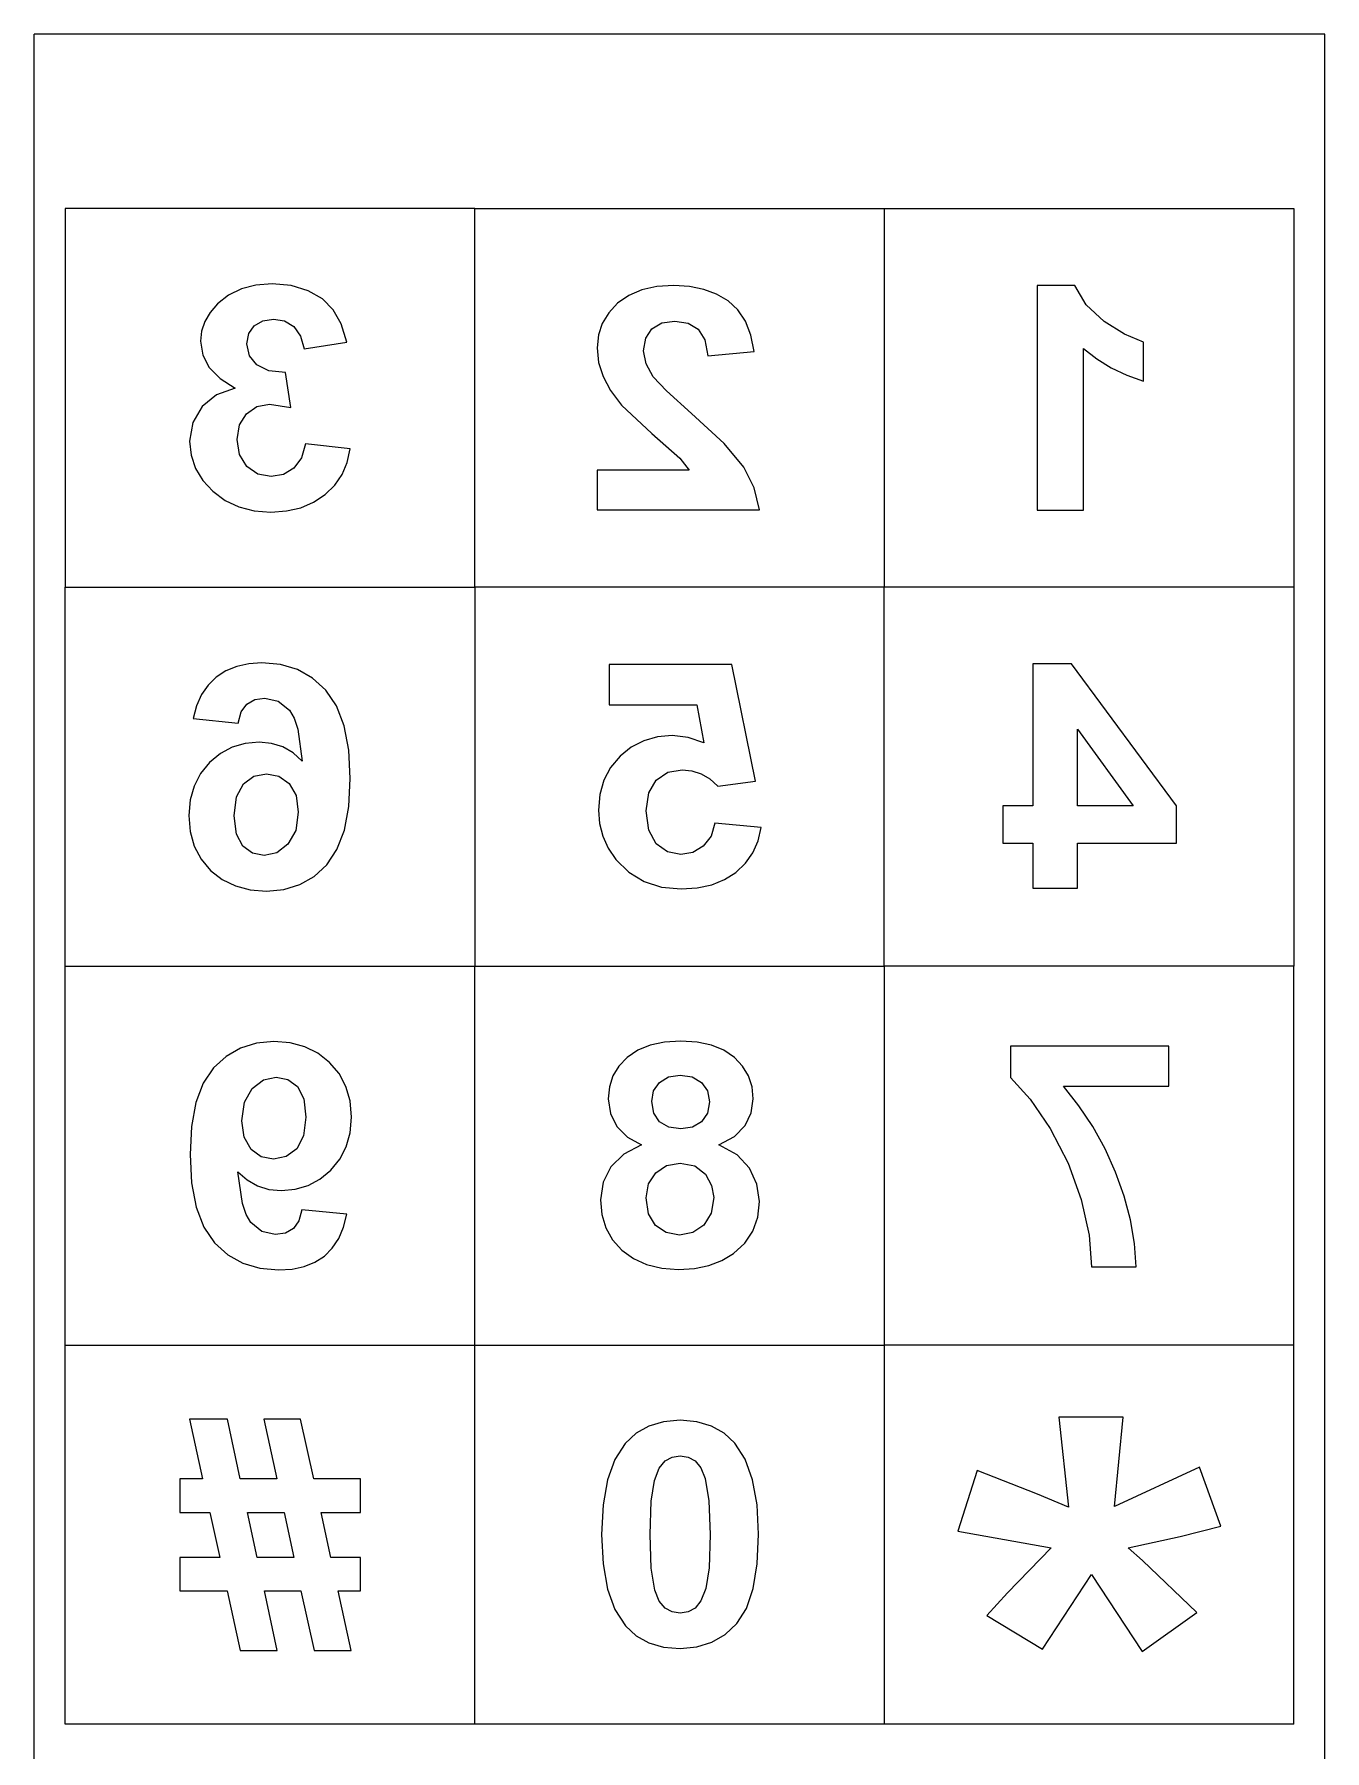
# Model space of a CAD drawing. Extents: x -193 to 229, y -92 to 157.
# Drawn here: x -192.5 to -121.2, y 36.1 to 130.9 of the extents above; entities that cross this region are included whole.
import ezdxf

# ---------------------------------------------------------------- set-up
doc = ezdxf.new("R2010")
doc.units = 0
doc.layers.get('0').update_dxf_attribs({"linetype": 'CONTINUOUS'})

msp = doc.modelspace()

# ---------------------------------------------------------------- linework, layer by layer
for p, q in [((-121.201, 130.94), (-192.506, 130.94)), ((-192.506, -16.197), (-192.506, 130.94)), ((-121.201, -15.184), (-121.201, 130.94)), ((-168.171, 121.32), (-190.808, 121.32)), ((-190.808, 121.32), (-190.808, 100.381)), ((-168.171, 121.32), (-145.535, 121.32)), ((-168.171, 100.381), (-168.171, 121.32)), ((-145.535, 121.32), (-145.535, 100.381)), ((-145.535, 121.32), (-122.899, 121.32)), ((-122.899, 121.32), (-122.899, 100.381)), ((-181.059, 116.876), (-181.768, 116.528)), ((-180.256, 117.084), (-181.059, 116.876)), ((-179.36, 117.154), (-180.256, 117.084)), ((-178.311, 117.058), (-179.36, 117.154)), ((-177.37, 116.77), (-178.311, 117.058)), ((-176.579, 116.315), (-177.37, 116.77)), ((-158.932, 116.815), (-159.655, 116.507)), ((-158.102, 117), (-158.932, 116.815)), ((-157.167, 117.061), (-158.102, 117)), ((-156.303, 117.008), (-157.167, 117.061)), ((-155.514, 116.848), (-156.303, 117.008)), ((-154.8, 116.582), (-155.514, 116.848)), ((-135.006, 117.052), (-137.083, 117.052)), ((-137.083, 117.052), (-137.083, 104.649)), ((-134.385, 115.993), (-135.006, 117.052)), ((-182.384, 116.042), (-182.795, 115.572)), ((-181.768, 116.528), (-182.384, 116.042)), ((-175.985, 115.717), (-176.579, 116.315)), ((-175.551, 114.935), (-175.985, 115.717)), ((-160.273, 116.075), (-160.767, 115.552)), ((-159.655, 116.507), (-160.273, 116.075)), ((-154.161, 116.21), (-154.8, 116.582)), ((-153.621, 115.716), (-154.161, 116.21)), ((-153.202, 115.083), (-153.621, 115.716)), ((-133.394, 115.076), (-134.385, 115.993)), ((-183.088, 115.073), (-183.264, 114.544)), ((-182.795, 115.572), (-183.088, 115.073)), ((-180.654, 114.403), (-180.353, 114.837)), ((-180.353, 114.837), (-179.886, 115.115)), ((-179.886, 115.115), (-179.287, 115.207)), ((-179.287, 115.207), (-178.679, 115.102)), ((-178.679, 115.102), (-178.167, 114.786)), ((-178.167, 114.786), (-177.793, 114.268)), ((-175.243, 113.927), (-175.551, 114.935)), ((-161.12, 114.969), (-161.332, 114.326)), ((-160.767, 115.552), (-161.12, 114.969)), ((-158.374, 114.672), (-157.826, 114.991)), ((-157.826, 114.991), (-157.103, 115.098)), ((-157.103, 115.098), (-156.383, 114.986)), ((-156.383, 114.986), (-155.828, 114.651)), ((-152.905, 114.313), (-153.202, 115.083)), ((-132.262, 114.365), (-133.394, 115.076)), ((-183.264, 114.544), (-183.323, 113.986)), ((-183.323, 113.986), (-183.202, 113.214)), ((-180.754, 113.842), (-180.654, 114.403)), ((-180.617, 113.182), (-180.754, 113.842)), ((-177.793, 114.268), (-177.602, 113.556)), ((-177.602, 113.556), (-175.243, 113.927)), ((-161.332, 114.326), (-161.403, 113.623)), ((-158.834, 113.455), (-158.719, 114.155)), ((-158.719, 114.155), (-158.374, 114.672)), ((-155.828, 114.651), (-155.454, 114.057)), ((-155.454, 114.057), (-155.281, 113.168)), ((-152.731, 113.404), (-152.905, 114.313)), ((-131.217, 113.926), (-132.262, 114.365)), ((-131.217, 111.777), (-131.217, 113.926)), ((-183.202, 113.214), (-182.842, 112.524)), ((-180.207, 112.667), (-180.617, 113.182)), ((-161.403, 113.623), (-161.322, 112.809)), ((-158.702, 112.734), (-158.834, 113.455)), ((-155.281, 113.168), (-152.731, 113.404)), ((-134.524, 104.649), (-134.524, 113.572)), ((-134.524, 113.572), (-133.791, 113.005)), ((-133.791, 113.005), (-132.995, 112.516)), ((-182.842, 112.524), (-182.241, 111.916)), ((-179.538, 112.341), (-180.207, 112.667)), ((-178.622, 112.25), (-179.538, 112.341)), ((-178.34, 110.32), (-178.622, 112.25)), ((-161.322, 112.809), (-161.079, 112.035)), ((-161.079, 112.035), (-160.661, 111.263)), ((-158.306, 112.006), (-158.702, 112.734)), ((-157.579, 111.235), (-158.306, 112.006)), ((-132.995, 112.516), (-132.137, 112.107)), ((-132.137, 112.107), (-131.217, 111.777)), ((-182.433, 111.022), (-183.236, 110.371)), ((-181.401, 111.39), (-182.433, 111.022)), ((-182.241, 111.916), (-181.401, 111.39)), ((-160.661, 111.263), (-160.054, 110.455)), ((-156.183, 109.983), (-157.579, 111.235)), ((-183.236, 110.371), (-183.752, 109.497)), ((-180.781, 109.975), (-180.205, 110.367)), ((-180.205, 110.367), (-179.515, 110.497)), ((-179.515, 110.497), (-178.34, 110.32)), ((-160.054, 110.455), (-158.378, 108.879)), ((-183.752, 109.497), (-183.924, 108.458)), ((-181.3, 108.559), (-181.171, 109.36)), ((-181.171, 109.36), (-180.781, 109.975)), ((-154.389, 108.32), (-156.183, 109.983)), ((-183.924, 108.458), (-183.844, 107.675)), ((-181.165, 107.712), (-181.3, 108.559)), ((-177.529, 108.306), (-177.748, 107.533)), ((-175.051, 108.028), (-177.529, 108.306)), ((-158.378, 108.879), (-156.843, 107.514)), ((-153.305, 107.022), (-154.389, 108.32)), ((-183.844, 107.675), (-183.603, 106.952)), ((-180.758, 107.059), (-181.165, 107.712)), ((-177.748, 107.533), (-178.167, 106.967)), ((-175.493, 106.618), (-175.21, 107.286)), ((-175.21, 107.286), (-175.051, 108.028)), ((-156.843, 107.514), (-156.32, 106.857)), ((-183.603, 106.952), (-183.201, 106.289)), ((-183.201, 106.289), (-182.639, 105.686)), ((-180.154, 106.642), (-180.758, 107.059)), ((-179.424, 106.503), (-180.154, 106.642)), ((-178.741, 106.619), (-179.424, 106.503)), ((-178.167, 106.967), (-178.741, 106.619)), ((-175.902, 106.024), (-175.493, 106.618)), ((-161.403, 106.857), (-161.403, 104.658)), ((-156.32, 106.857), (-161.403, 106.857)), ((-152.722, 105.872), (-153.305, 107.022)), ((-182.639, 105.686), (-181.958, 105.185)), ((-177.071, 105.083), (-176.436, 105.505)), ((-176.436, 105.505), (-175.902, 106.024)), ((-152.43, 104.658), (-152.722, 105.872)), ((-181.958, 105.185), (-181.198, 104.826)), ((-181.198, 104.826), (-180.359, 104.612)), ((-180.359, 104.612), (-179.442, 104.54)), ((-179.442, 104.54), (-178.574, 104.6)), ((-178.574, 104.6), (-177.784, 104.781)), ((-177.784, 104.781), (-177.071, 105.083)), ((-161.403, 104.658), (-152.43, 104.658)), ((-137.083, 104.649), (-134.524, 104.649)), ((-190.808, 79.442), (-190.808, 100.381)), ((-190.808, 100.381), (-168.171, 100.381)), ((-168.171, 100.381), (-168.171, 79.442)), ((-145.535, 100.381), (-168.171, 100.381)), ((-145.535, 79.442), (-145.535, 100.381)), ((-122.899, 100.381), (-145.535, 100.381)), ((-122.899, 100.381), (-122.899, 79.442)), ((-181.32, 96.009), (-181.917, 95.763)), ((-180.658, 96.157), (-181.32, 96.009)), ((-179.93, 96.206), (-180.658, 96.157)), ((-178.897, 96.112), (-179.93, 96.206)), ((-177.965, 95.831), (-178.897, 96.112)), ((-177.134, 95.362), (-177.965, 95.831)), ((-153.964, 96.107), (-160.732, 96.107)), ((-160.732, 96.107), (-160.732, 93.891)), ((-152.652, 89.678), (-153.964, 96.107)), ((-135.186, 96.151), (-137.335, 96.151)), ((-137.335, 96.151), (-137.335, 88.315)), ((-129.392, 88.306), (-135.186, 96.151)), ((-182.902, 94.98), (-183.265, 94.452)), ((-182.449, 95.418), (-182.902, 94.98)), ((-181.917, 95.763), (-182.449, 95.418)), ((-176.405, 94.706), (-177.134, 95.362)), ((-183.265, 94.452), (-183.538, 93.836)), ((-181.078, 93.493), (-180.768, 93.923)), ((-180.768, 93.923), (-180.329, 94.175)), ((-180.329, 94.175), (-179.775, 94.26)), ((-179.775, 94.26), (-179.027, 94.091)), ((-179.027, 94.091), (-178.404, 93.586)), ((-175.811, 93.838), (-176.405, 94.706)), ((-183.538, 93.836), (-183.719, 93.131)), ((-183.719, 93.131), (-181.242, 92.878)), ((-181.242, 92.878), (-181.078, 93.493)), ((-178.404, 93.586), (-178.15, 93.157)), ((-178.15, 93.157), (-177.948, 92.547)), ((-175.387, 92.732), (-175.811, 93.838)), ((-160.732, 93.891), (-155.904, 93.891)), ((-155.904, 93.891), (-155.504, 91.793)), ((-177.948, 92.547), (-177.698, 90.78)), ((-175.132, 91.39), (-175.387, 92.732)), ((-158.072, 92.117), (-158.826, 91.902)), ((-157.253, 92.189), (-158.072, 92.117)), ((-156.369, 92.09), (-157.253, 92.189)), ((-155.504, 91.793), (-156.369, 92.09)), ((-134.858, 88.315), (-134.858, 92.536)), ((-134.858, 92.536), (-131.788, 88.315)), ((-182.222, 91.189), (-182.822, 90.695)), ((-181.564, 91.542), (-182.222, 91.189)), ((-180.849, 91.754), (-181.564, 91.542)), ((-180.076, 91.825), (-180.849, 91.754)), ((-179.394, 91.759), (-180.076, 91.825)), ((-178.771, 91.563), (-179.394, 91.759)), ((-178.206, 91.237), (-178.771, 91.563)), ((-177.698, 90.78), (-178.206, 91.237)), ((-175.047, 89.811), (-175.132, 91.39)), ((-159.516, 91.544), (-160.14, 91.043)), ((-158.826, 91.902), (-159.516, 91.544)), ((-182.822, 90.695), (-183.322, 90.09)), ((-160.658, 90.427), (-161.028, 89.726)), ((-160.14, 91.043), (-160.658, 90.427)), ((-158.141, 89.733), (-157.507, 90.159)), ((-157.507, 90.159), (-156.706, 90.301)), ((-156.706, 90.301), (-156.169, 90.245)), ((-156.169, 90.245), (-155.661, 90.076)), ((-183.68, 89.402), (-183.894, 88.632)), ((-183.322, 90.09), (-183.68, 89.402)), ((-181.333, 88.799), (-180.95, 89.52)), ((-180.95, 89.52), (-180.376, 89.94)), ((-180.376, 89.94), (-179.675, 90.08)), ((-179.675, 90.08), (-178.994, 89.947)), ((-178.994, 89.947), (-178.427, 89.545)), ((-178.427, 89.545), (-178.044, 88.883)), ((-175.129, 88.271), (-175.047, 89.811)), ((-161.028, 89.726), (-161.25, 88.94)), ((-158.554, 89.022), (-158.141, 89.733)), ((-155.661, 90.076), (-155.181, 89.794)), ((-155.181, 89.794), (-154.729, 89.4)), ((-154.729, 89.4), (-152.652, 89.678)), ((-183.894, 88.632), (-183.965, 87.78)), ((-181.46, 87.755), (-181.333, 88.799)), ((-178.044, 88.883), (-177.917, 87.965)), ((-175.373, 86.964), (-175.129, 88.271)), ((-161.25, 88.94), (-161.324, 88.069)), ((-158.692, 88.026), (-158.554, 89.022)), ((-137.335, 88.315), (-138.993, 88.315)), ((-138.993, 88.315), (-138.993, 86.234)), ((-131.788, 88.315), (-134.858, 88.315)), ((-129.392, 86.234), (-129.392, 88.306)), ((-183.965, 87.78), (-183.89, 86.879)), ((-181.342, 86.748), (-181.46, 87.755)), ((-177.917, 87.965), (-178.06, 86.943)), ((-161.324, 88.069), (-161.265, 87.327)), ((-161.265, 87.327), (-161.085, 86.626)), ((-158.553, 86.966), (-158.692, 88.026)), ((-154.893, 87.344), (-155.11, 86.627)), ((-152.343, 87.1), (-154.893, 87.344)), ((-183.89, 86.879), (-183.665, 86.072)), ((-180.987, 86.07), (-181.342, 86.748)), ((-178.06, 86.943), (-178.491, 86.183)), ((-175.78, 85.889), (-175.373, 86.964)), ((-161.085, 86.626), (-160.786, 85.966)), ((-158.136, 86.211), (-158.553, 86.966)), ((-155.11, 86.627), (-155.54, 86.076)), ((-152.805, 85.707), (-152.515, 86.364)), ((-152.515, 86.364), (-152.343, 87.1)), ((-183.665, 86.072), (-183.289, 85.358)), ((-180.454, 85.684), (-180.987, 86.07)), ((-179.803, 85.556), (-180.454, 85.684)), ((-179.106, 85.712), (-179.803, 85.556)), ((-178.491, 86.183), (-179.106, 85.712)), ((-176.35, 85.046), (-175.78, 85.889)), ((-160.786, 85.966), (-160.368, 85.347)), ((-157.519, 85.759), (-158.136, 86.211)), ((-156.779, 85.608), (-157.519, 85.759)), ((-156.119, 85.725), (-156.779, 85.608)), ((-155.54, 86.076), (-156.119, 85.725)), ((-153.212, 85.129), (-152.805, 85.707)), ((-138.993, 86.234), (-137.335, 86.234)), ((-137.335, 86.234), (-137.335, 83.748)), ((-134.858, 83.748), (-134.858, 86.234)), ((-134.858, 86.234), (-129.392, 86.234)), ((-183.289, 85.358), (-182.763, 84.738)), ((-182.763, 84.738), (-182.119, 84.237)), ((-177.046, 84.41), (-176.35, 85.046)), ((-160.368, 85.347), (-159.653, 84.632)), ((-159.653, 84.632), (-158.813, 84.121)), ((-154.362, 84.229), (-153.736, 84.631)), ((-153.736, 84.631), (-153.212, 85.129)), ((-182.119, 84.237), (-181.39, 83.879)), ((-181.39, 83.879), (-180.575, 83.664)), ((-180.575, 83.664), (-179.675, 83.592)), ((-179.675, 83.592), (-178.709, 83.683)), ((-178.709, 83.683), (-177.833, 83.956)), ((-177.833, 83.956), (-177.046, 84.41)), ((-158.813, 84.121), (-157.845, 83.814)), ((-157.845, 83.814), (-156.752, 83.712)), ((-156.752, 83.712), (-155.87, 83.77)), ((-155.87, 83.77), (-155.073, 83.942)), ((-155.073, 83.942), (-154.362, 84.229)), ((-137.335, 83.748), (-134.858, 83.748)), ((-190.808, 58.503), (-190.808, 79.442)), ((-190.808, 79.442), (-168.171, 79.442)), ((-168.171, 79.442), (-145.535, 79.442)), ((-168.171, 58.503), (-168.171, 79.442)), ((-122.899, 79.442), (-145.535, 79.442)), ((-145.535, 79.442), (-145.535, 58.503)), ((-122.899, 58.503), (-122.899, 79.442)), ((-180.235, 75.189), (-181.114, 74.917)), ((-179.265, 75.28), (-180.235, 75.189)), ((-178.372, 75.208), (-179.265, 75.28)), ((-177.562, 74.992), (-178.372, 75.208)), ((-176.835, 74.633), (-177.562, 74.992)), ((-158.477, 75.08), (-159.163, 74.798)), ((-157.685, 75.249), (-158.477, 75.08)), ((-156.786, 75.305), (-157.685, 75.249)), ((-155.88, 75.249), (-156.786, 75.305)), ((-155.084, 75.08), (-155.88, 75.249)), ((-154.397, 74.798), (-155.084, 75.08)), ((-129.815, 75.017), (-138.569, 75.017)), ((-138.569, 75.017), (-138.569, 73.298)), ((-129.815, 72.818), (-129.815, 75.017)), ((-181.902, 74.462), (-182.599, 73.826)), ((-181.114, 74.917), (-181.902, 74.462)), ((-176.19, 74.13), (-176.835, 74.633)), ((-175.662, 73.509), (-176.19, 74.13)), ((-159.742, 74.404), (-160.202, 73.923)), ((-159.163, 74.798), (-159.742, 74.404)), ((-153.821, 74.404), (-154.397, 74.798)), ((-153.365, 73.923), (-153.821, 74.404)), ((-182.599, 73.826), (-183.169, 72.983)), ((-180.463, 72.685), (-179.849, 73.159)), ((-179.849, 73.159), (-179.146, 73.317)), ((-179.146, 73.317), (-178.496, 73.187)), ((-178.496, 73.187), (-177.967, 72.798)), ((-175.285, 72.797), (-175.662, 73.509)), ((-160.531, 73.382), (-160.728, 72.781)), ((-160.202, 73.923), (-160.531, 73.382)), ((-157.956, 73.026), (-157.454, 73.326)), ((-157.454, 73.326), (-156.813, 73.426)), ((-156.813, 73.426), (-156.151, 73.325)), ((-156.151, 73.325), (-155.638, 73.022)), ((-153.039, 73.382), (-153.365, 73.923)), ((-152.843, 72.781), (-153.039, 73.382)), ((-138.569, 73.298), (-137.476, 72.098)), ((-183.169, 72.983), (-183.576, 71.904)), ((-180.89, 71.924), (-180.463, 72.685)), ((-177.967, 72.798), (-177.615, 72.115)), ((-177.615, 72.115), (-177.498, 71.101)), ((-175.059, 71.995), (-175.285, 72.797)), ((-160.728, 72.781), (-160.794, 72.12)), ((-160.794, 72.12), (-160.673, 71.308)), ((-158.389, 71.96), (-158.281, 72.559)), ((-158.281, 72.559), (-157.956, 73.026)), ((-155.638, 73.022), (-155.31, 72.552)), ((-155.31, 72.552), (-155.201, 71.952)), ((-152.891, 71.344), (-152.778, 72.12)), ((-152.778, 72.12), (-152.843, 72.781)), ((-137.476, 72.098), (-136.364, 70.467)), ((-134.779, 71.734), (-135.636, 72.818)), ((-135.636, 72.818), (-129.815, 72.818)), ((-183.576, 71.904), (-183.82, 70.592)), ((-181.032, 70.907), (-180.89, 71.924)), ((-174.983, 71.101), (-175.059, 71.995)), ((-160.673, 71.308), (-160.311, 70.591)), ((-158.28, 71.329), (-158.389, 71.96)), ((-157.952, 70.852), (-158.28, 71.329)), ((-155.309, 71.322), (-155.634, 70.848)), ((-155.201, 71.952), (-155.309, 71.322)), ((-153.229, 70.633), (-152.891, 71.344)), ((-134.013, 70.579), (-134.779, 71.734)), ((-183.82, 70.592), (-183.901, 69.045)), ((-180.906, 69.988), (-181.032, 70.907)), ((-177.498, 71.101), (-177.625, 70.063)), ((-175.269, 69.467), (-175.055, 70.241)), ((-175.055, 70.241), (-174.983, 71.101)), ((-160.311, 70.591), (-159.731, 70)), ((-157.442, 70.552), (-157.952, 70.852)), ((-156.786, 70.452), (-157.442, 70.552)), ((-156.138, 70.551), (-156.786, 70.452)), ((-155.634, 70.848), (-156.138, 70.551)), ((-153.815, 70.027), (-153.229, 70.633)), ((-136.364, 70.467), (-135.377, 68.564)), ((-133.338, 69.353), (-134.013, 70.579)), ((-180.526, 69.323), (-180.906, 69.988)), ((-179.963, 68.918), (-180.526, 69.323)), ((-178.008, 69.344), (-178.582, 68.924)), ((-177.625, 70.063), (-178.008, 69.344)), ((-175.626, 68.777), (-175.269, 69.467)), ((-158.954, 69.567), (-159.932, 69.059)), ((-159.731, 70), (-158.954, 69.567)), ((-154.673, 69.567), (-153.815, 70.027)), ((-153.671, 69.016), (-154.673, 69.567)), ((-132.753, 68.057), (-133.338, 69.353)), ((-183.901, 69.045), (-183.817, 67.469)), ((-179.283, 68.783), (-179.963, 68.918)), ((-178.582, 68.924), (-179.283, 68.783)), ((-176.127, 68.173), (-175.626, 68.777)), ((-160.644, 68.362), (-161.078, 67.509)), ((-159.932, 69.059), (-160.644, 68.362)), ((-158.161, 68.029), (-157.563, 68.424)), ((-157.563, 68.424), (-156.822, 68.556)), ((-156.822, 68.556), (-156.004, 68.406)), ((-156.004, 68.406), (-155.424, 67.958)), ((-152.978, 68.274), (-153.671, 69.016)), ((-135.377, 68.564), (-134.656, 66.545)), ((-183.817, 67.469), (-183.562, 66.129)), ((-181.005, 66.323), (-181.26, 68.084)), ((-181.26, 68.084), (-180.747, 67.631)), ((-180.747, 67.631), (-180.173, 67.307)), ((-177.378, 67.329), (-176.725, 67.68)), ((-176.725, 67.68), (-176.127, 68.173)), ((-161.078, 67.509), (-161.222, 66.534)), ((-158.69, 66.635), (-158.558, 67.417)), ((-158.558, 67.417), (-158.161, 68.029)), ((-155.424, 67.958), (-155.079, 67.334)), ((-152.575, 67.394), (-152.978, 68.274)), ((-152.441, 66.433), (-152.575, 67.394)), ((-132.276, 66.732), (-132.753, 68.057)), ((-180.173, 67.307), (-179.54, 67.112)), ((-179.54, 67.112), (-178.846, 67.048)), ((-178.846, 67.048), (-178.085, 67.118)), ((-178.085, 67.118), (-177.378, 67.329)), ((-161.222, 66.534), (-161.148, 65.719)), ((-158.56, 65.757), (-158.69, 66.635)), ((-154.964, 66.66), (-155.1, 65.79)), ((-155.079, 67.334), (-154.964, 66.66)), ((-152.53, 65.571), (-152.441, 66.433)), ((-134.656, 66.545), (-134.218, 64.579)), ((-131.927, 65.42), (-132.276, 66.732)), ((-183.562, 66.129), (-183.138, 65.025)), ((-180.802, 65.714), (-181.005, 66.323)), ((-180.549, 65.287), (-180.802, 65.714)), ((-177.716, 65.986), (-177.88, 65.377)), ((-175.238, 65.733), (-177.716, 65.986)), ((-175.418, 65.014), (-175.238, 65.733)), ((-161.148, 65.719), (-160.927, 64.983)), ((-158.171, 65.114), (-158.56, 65.757)), ((-155.1, 65.79), (-155.506, 65.135)), ((-152.798, 64.806), (-152.53, 65.571)), ((-183.138, 65.025), (-182.544, 64.158)), ((-179.934, 64.781), (-180.549, 65.287)), ((-179.201, 64.613), (-179.934, 64.781)), ((-178.634, 64.697), (-179.201, 64.613)), ((-178.19, 64.95), (-178.634, 64.697)), ((-177.88, 65.377), (-178.19, 64.95)), ((-175.685, 64.39), (-175.418, 65.014)), ((-160.927, 64.983), (-160.559, 64.328)), ((-157.583, 64.719), (-158.171, 65.114)), ((-156.859, 64.587), (-157.583, 64.719)), ((-156.115, 64.724), (-156.859, 64.587)), ((-155.506, 65.135), (-156.115, 64.724)), ((-153.245, 64.139), (-152.798, 64.806)), ((-134.218, 64.579), (-134.078, 62.833)), ((-131.705, 64.12), (-131.927, 65.42)), ((-182.544, 64.158), (-181.814, 63.501)), ((-176.477, 63.429), (-176.038, 63.862)), ((-176.038, 63.862), (-175.685, 64.39)), ((-160.559, 64.328), (-160.043, 63.753)), ((-160.043, 63.753), (-159.404, 63.285)), ((-154.515, 63.181), (-153.871, 63.568)), ((-153.871, 63.568), (-153.245, 64.139)), ((-131.609, 62.833), (-131.705, 64.12)), ((-181.814, 63.501), (-180.982, 63.033)), ((-180.982, 63.033), (-180.047, 62.751)), ((-180.047, 62.751), (-179.01, 62.658)), ((-179.01, 62.658), (-178.264, 62.706)), ((-178.264, 62.706), (-177.593, 62.85)), ((-177.593, 62.85), (-176.998, 63.091)), ((-176.998, 63.091), (-176.477, 63.429)), ((-159.404, 63.285), (-158.668, 62.951)), ((-158.668, 62.951), (-157.835, 62.75)), ((-157.835, 62.75), (-156.904, 62.683)), ((-156.904, 62.683), (-156.032, 62.738)), ((-156.032, 62.738), (-155.235, 62.904)), ((-155.235, 62.904), (-154.515, 63.181)), ((-134.078, 62.833), (-131.609, 62.833)), ((-190.808, 58.503), (-168.171, 58.503)), ((-190.808, 37.565), (-190.808, 58.503)), ((-168.171, 58.503), (-145.535, 58.503)), ((-168.171, 37.565), (-168.171, 58.503)), ((-145.535, 58.503), (-145.535, 37.565)), ((-122.899, 58.503), (-145.535, 58.503)), ((-122.899, 37.565), (-122.899, 58.503)), ((-181.823, 54.405), (-183.937, 54.405)), ((-183.937, 54.405), (-183.208, 51.119)), ((-181.122, 51.119), (-181.823, 54.405)), ((-177.788, 54.405), (-179.828, 54.405)), ((-179.828, 54.405), (-179.109, 51.119)), ((-177.068, 51.119), (-177.788, 54.405)), ((-157.737, 54.271), (-158.549, 54.031)), ((-156.82, 54.351), (-157.737, 54.271)), ((-155.903, 54.272), (-156.82, 54.351)), ((-155.094, 54.035), (-155.903, 54.272)), ((-132.333, 54.516), (-135.898, 54.516)), ((-135.898, 54.516), (-135.357, 49.551)), ((-132.813, 49.588), (-132.333, 54.516)), ((-159.254, 53.63), (-159.853, 53.07)), ((-158.549, 54.031), (-159.254, 53.63)), ((-154.391, 53.64), (-155.094, 54.035)), ((-153.796, 53.087), (-154.391, 53.64)), ((-160.423, 52.187), (-160.83, 51.054)), ((-159.853, 53.07), (-160.423, 52.187)), ((-157.644, 52.114), (-157.258, 52.319)), ((-157.258, 52.319), (-156.82, 52.387)), ((-156.82, 52.387), (-156.381, 52.319)), ((-156.381, 52.319), (-155.991, 52.114)), ((-153.222, 52.198), (-153.796, 53.087)), ((-152.812, 51.065), (-153.222, 52.198)), ((-158.241, 51.027), (-157.974, 51.705)), ((-157.974, 51.705), (-157.644, 52.114)), ((-155.991, 52.114), (-155.668, 51.731)), ((-155.668, 51.731), (-155.426, 51.132)), ((-140.404, 51.57), (-141.466, 48.217)), ((-137.079, 50.273), (-140.404, 51.57)), ((-128.127, 51.755), (-132.813, 49.588)), ((-126.945, 48.495), (-128.127, 51.755)), ((-183.208, 51.119), (-184.465, 51.119)), ((-184.465, 51.119), (-184.465, 49.257)), ((-179.109, 51.119), (-181.122, 51.119)), ((-174.472, 51.119), (-177.068, 51.119)), ((-174.472, 49.257), (-174.472, 51.119)), ((-160.83, 51.054), (-161.075, 49.672)), ((-158.419, 49.873), (-158.241, 51.027)), ((-155.426, 51.132), (-155.228, 49.9)), ((-152.566, 49.687), (-152.812, 51.065)), ((-135.357, 49.551), (-137.079, 50.273)), ((-161.075, 49.672), (-161.156, 48.04)), ((-158.478, 48.04), (-158.419, 49.873)), ((-155.228, 49.9), (-155.162, 48.04)), ((-152.484, 48.065), (-152.566, 49.687)), ((-184.465, 49.257), (-182.798, 49.257)), ((-182.798, 49.257), (-182.251, 46.771)), ((-180.193, 46.771), (-180.721, 49.257)), ((-180.721, 49.257), (-178.708, 49.257)), ((-178.708, 49.257), (-178.171, 46.771)), ((-176.112, 46.771), (-176.658, 49.257)), ((-176.658, 49.257), (-174.472, 49.257)), ((-129.188, 47.921), (-126.945, 48.495)), ((-161.156, 48.04), (-161.074, 46.41)), ((-158.412, 46.182), (-158.478, 48.04)), ((-155.162, 48.04), (-155.221, 46.206)), ((-152.559, 46.423), (-152.484, 48.065)), ((-141.466, 48.217), (-136.318, 47.309)), ((-132.052, 47.309), (-129.188, 47.921)), ((-182.251, 46.771), (-184.465, 46.771)), ((-184.465, 46.771), (-184.465, 44.918)), ((-178.171, 46.771), (-180.193, 46.771)), ((-174.472, 46.771), (-176.112, 46.771)), ((-174.472, 44.918), (-174.472, 46.771)), ((-136.318, 47.309), (-138.722, 44.808)), ((-131.271, 46.605), (-132.052, 47.309)), ((-128.267, 43.734), (-131.271, 46.605)), ((-161.074, 46.41), (-160.828, 45.027)), ((-158.214, 44.956), (-158.412, 46.182)), ((-155.221, 46.206), (-155.399, 45.053)), ((-152.782, 45.052), (-152.559, 46.423)), ((-136.799, 41.696), (-134.095, 45.827)), ((-134.095, 45.827), (-131.291, 41.566)), ((-184.465, 44.918), (-181.842, 44.918)), ((-181.842, 44.918), (-181.122, 41.631)), ((-179.091, 41.631), (-179.792, 44.918)), ((-179.792, 44.918), (-177.77, 44.918)), ((-177.77, 44.918), (-177.05, 41.631)), ((-175.711, 44.918), (-174.472, 44.918)), ((-174.991, 41.631), (-175.711, 44.918)), ((-160.828, 45.027), (-160.418, 43.891)), ((-157.972, 44.356), (-158.214, 44.956)), ((-155.399, 45.053), (-155.667, 44.375)), ((-153.155, 43.952), (-152.782, 45.052)), ((-138.722, 44.808), (-139.863, 43.567)), ((-160.418, 43.891), (-159.844, 43.001)), ((-157.649, 43.974), (-157.972, 44.356)), ((-157.26, 43.769), (-157.649, 43.974)), ((-156.82, 43.7), (-157.26, 43.769)), ((-156.382, 43.768), (-156.82, 43.7)), ((-155.996, 43.97), (-156.382, 43.768)), ((-155.667, 44.375), (-155.996, 43.97)), ((-153.677, 43.123), (-153.155, 43.952)), ((-131.291, 41.566), (-128.267, 43.734)), ((-159.844, 43.001), (-159.249, 42.448)), ((-154.321, 42.517), (-153.677, 43.123)), ((-139.863, 43.567), (-136.799, 41.696)), ((-159.249, 42.448), (-158.546, 42.053)), ((-158.546, 42.053), (-157.737, 41.816)), ((-157.737, 41.816), (-156.82, 41.737)), ((-156.82, 41.737), (-155.893, 41.824)), ((-155.893, 41.824), (-155.06, 42.083)), ((-155.06, 42.083), (-154.321, 42.517)), ((-181.122, 41.631), (-179.091, 41.631)), ((-177.05, 41.631), (-174.991, 41.631)), ((-168.171, 37.565), (-190.808, 37.565)), ((-145.535, 37.565), (-168.171, 37.565)), ((-122.899, 37.565), (-145.535, 37.565))]:
    msp.add_line(p, q)

doc.saveas('drawing.dxf')
